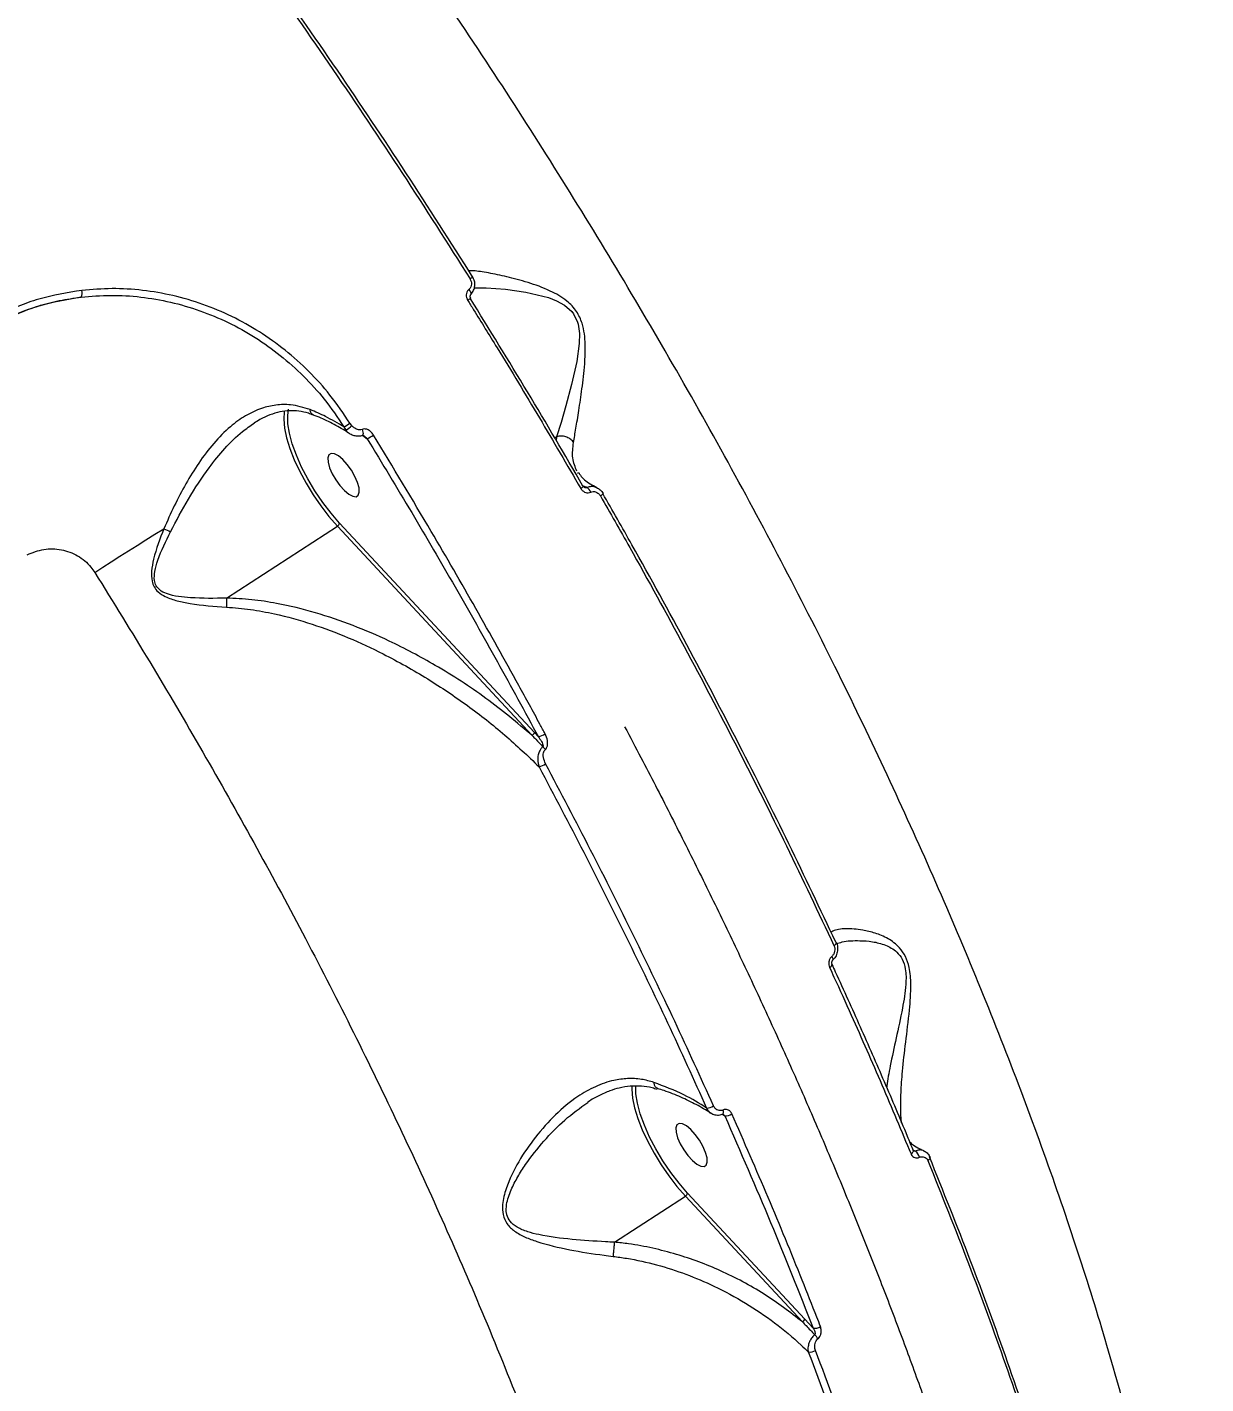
# Model space of a CAD drawing. Header units: millimetres. Extents: x -5517 to 6387, y -5295 to 6147.
# Drawn here: x 2998.9 to 3209.4, y 1488.5 to 1730.8 of the extents above; entities that cross this region are included whole.
import ezdxf

# ---------------------------------------------------------------- set-up
doc = ezdxf.new("R2010")
doc.units = ezdxf.units.MM
for name, color, linetype in [('DIKOM_ОБЪЕКТ', 7, 'Continuous'), ('DIKOM_РАЗМЕР_ЗОНА', 7, 'Continuous'), ('DIKOM_РАЗМЕР_ОБЪЕКТА', 7, 'Continuous')]:
    doc.layers.add(name, color=color, linetype=linetype)
doc.styles.add('style1', font='arial.ttf', dxfattribs={"width": 0.8})
doc.dimstyles.new('1-50', dxfattribs={"dimtxt": 300, "dimasz": 200, "dimexe": 100, "dimexo": 0, "dimgap": 100, "dimtad": 1, "dimtxsty": 'style1', "dimcen": 200, "dimclrd": 7, "dimclre": 7, "dimclrt": 7, "dimadec": 1, "dimazin": 2, "dimtfac": 1, "dimtmove": 0, "dimatfit": 2, "dimfxl": 0, "dimlwd": 25, "dimlwe": 18, "dimarcsym": 0})

# ---------------------------------------------------------------- blocks, each defined once
blk = doc.blocks.new('*D0')
at = {"layer": 'Defpoints', "color": 0, "transparency": 16777216}
for p in [(3079.07, 4135.26), (-4405.35, -2652.69), (-1397.56, -2652.69)]:
    blk.add_point(p, dxfattribs=at)
at = {"layer": 'DIKOM_РАЗМЕР_ОБЪЕКТА', "color": 7, "lineweight": 18, "transparency": 16777216}
for p, q in [((3079.07, 4135.26), (-4505.35, 4135.26)), ((-1397.56, -2652.69), (-4505.35, -2652.69))]:
    blk.add_line(p, q, dxfattribs=at)
at = {"layer": 'DIKOM_РАЗМЕР_ОБЪЕКТА', "color": 7, "lineweight": 25, "transparency": 16777216}
blk.add_line((-4405.35, 3935.26), (-4405.35, -2452.69), dxfattribs=at)
at = {"layer": 'DIKOM_РАЗМЕР_ОБЪЕКТА', "color": 7, "transparency": 16777216}
for points in [[(-4438.68, 3935.26), (-4372.02, 3935.26), (-4405.35, 4135.26)], [(-4438.68, -2452.69), (-4372.02, -2452.69), (-4405.35, -2652.69)]]:
    blk.add_solid(points, dxfattribs=at)
at = {"layer": 'DIKOM_РАЗМЕР_ОБЪЕКТА', "color": 7, "transparency": 16777216, "insert": (-4658.52, 741.29), "char_height": 300, "attachment_point": 5, "rotation": 90, "style": 'style1'}
blk.add_mtext('6800', dxfattribs=at)
blk = doc.blocks.new('*D2')
at = {"layer": 'Defpoints', "color": 0, "transparency": 16777216}
for p in [(4491.49, 3838.97), (-2445.56, 374.31), (4491.49, -4687.8)]:
    blk.add_point(p, dxfattribs=at)
at = {"layer": 'DIKOM_РАЗМЕР_ОБЪЕКТА', "color": 7, "lineweight": 18, "transparency": 16777216}
for p, q in [((4491.49, 3838.97), (4491.49, -4787.8)), ((-2445.56, 374.31), (-2445.56, -4787.8))]:
    blk.add_line(p, q, dxfattribs=at)
at = {"layer": 'DIKOM_РАЗМЕР_ОБЪЕКТА', "color": 7, "lineweight": 25, "transparency": 16777216}
blk.add_line((-2245.56, -4687.8), (4291.49, -4687.8), dxfattribs=at)
at = {"layer": 'DIKOM_РАЗМЕР_ОБЪЕКТА', "color": 7, "transparency": 16777216}
for points in [[(-2245.56, -4654.47), (-2245.56, -4721.14), (-2445.56, -4687.8)], [(4291.49, -4654.47), (4291.49, -4721.14), (4491.49, -4687.8)]]:
    blk.add_solid(points, dxfattribs=at)
at = {"layer": 'DIKOM_РАЗМЕР_ОБЪЕКТА', "color": 7, "transparency": 16777216, "insert": (1022.97, -4434.63), "char_height": 300, "attachment_point": 5, "style": 'style1'}
blk.add_mtext('6900', dxfattribs=at)
blk = doc.blocks.new('*D3')
at = {"layer": 'Defpoints', "color": 0, "transparency": 16777216}
for p in [(6386.85, 4728.17), (-4131.44, -152.69), (6386.85, -5195.35)]:
    blk.add_point(p, dxfattribs=at)
at = {"layer": 'DIKOM_РАЗМЕР_ЗОНА', "color": 7, "lineweight": 18, "transparency": 16777216}
for p, q in [((6386.85, 4728.17), (6386.85, -5295.35)), ((-4131.44, -152.69), (-4131.44, -5295.35))]:
    blk.add_line(p, q, dxfattribs=at)
at = {"layer": 'DIKOM_РАЗМЕР_ЗОНА', "color": 7, "lineweight": 25, "transparency": 16777216}
blk.add_line((-3931.44, -5195.35), (6186.85, -5195.35), dxfattribs=at)
at = {"layer": 'DIKOM_РАЗМЕР_ЗОНА', "color": 7, "transparency": 16777216}
for points in [[(-3931.44, -5162.02), (-3931.44, -5228.69), (-4131.44, -5195.35)], [(6186.85, -5162.02), (6186.85, -5228.69), (6386.85, -5195.35)]]:
    blk.add_solid(points, dxfattribs=at)
at = {"layer": 'DIKOM_РАЗМЕР_ЗОНА', "color": 7, "transparency": 16777216, "insert": (1127.71, -4942.18), "char_height": 300, "attachment_point": 5, "style": 'style1'}
blk.add_mtext('10500', dxfattribs=at)

msp = doc.modelspace()

# ---------------------------------------------------------------- linework, layer by layer
at = {"layer": 'DIKOM_ОБЪЕКТ', "color": 7, "linetype": 'Continuous', "lineweight": 15}
for p, q in [((3056.845, 1659.618), (3056.538, 1660.028)), ((3055.447, 1659.384), (3055.802, 1658.803)), ((3058.767, 1657.888), (3058.743, 1657.875)), ((3058.836, 1657.866), (3059.611, 1657.281)), ((3093.425, 1657.617), (3093.092, 1657.401)), ((3093.425, 1657.617), (3093.378, 1656.915)), ((3097.341, 1651.08), (3097.233, 1651.231)), ((3101.748, 1647.48), (3101.745, 1647.483)), ((3034.504, 1628.811), (3054.284, 1641.661)), ((3054.284, 1641.661), (3089.078, 1604.26)), ((3089.488, 1604.785), (3054.694, 1642.185)), ((3090.181, 1604.039), (3089.488, 1604.785)), ((3123.063, 1536.608), (3123.461, 1536.308)), ((3157.457, 1530.034), (3157.085, 1530.169)), ((3160.127, 1528.907), (3160.108, 1528.943)), ((3103.771, 1513.763), (3116.429, 1521.986)), ((3116.429, 1521.986), (3137.337, 1499.511)), ((3137.747, 1500.036), (3116.839, 1522.51)), ((3139.242, 1498.423), (3137.747, 1500.036))]:
    msp.add_line(p, q, dxfattribs=at)
at = {"layer": 'DIKOM_ОБЪЕКТ', "color": 7, "linetype": 'Continuous', "lineweight": 15, "flags": 128}
for points in [[(3077.972, 1685.849), (3078.112, 1685.94), (3078.235, 1686.023), (3078.337, 1686.094), (3078.415, 1686.15), (3078.465, 1686.189), (3078.486, 1686.211), (3078.477, 1686.214), (3078.439, 1686.198)], [(3077.76, 1683.929), (3077.88, 1683.773), (3077.983, 1683.616), (3078.062, 1683.465), (3078.116, 1683.327), (3078.142, 1683.206), (3078.139, 1683.108), (3078.107, 1683.037), (3078.09, 1683.019)], [(3078.733, 1684.217), (3080.871, 1684.226), (3084.298, 1683.973), (3087.967, 1683.463), (3092.018, 1682.478), (3093.447, 1681.92), (3094.873, 1681.123), (3096.138, 1679.984), (3096.46, 1679.554), (3097.153, 1678.111), (3097.257, 1677.748), (3097.506, 1676.045), (3097.484, 1674.304), (3097.04, 1671.041), (3096.118, 1666.934), (3095.107, 1663.162), (3094.236, 1660.159), (3093.434, 1657.623), (3093.434, 1657.621), (3093.434, 1657.621)], [(3054.694, 1642.185), (3053.158, 1643.959), (3051.675, 1645.897), (3050.283, 1647.954), (3049.014, 1650.08), (3047.9, 1652.222), (3046.966, 1654.33), (3046.236, 1656.352), (3045.728, 1658.24), (3045.453, 1659.948), (3045.419, 1661.434), (3045.589, 1662.531)], [(3044.787, 1662.151), (3044.776, 1662.082), (3044.704, 1660.737), (3044.856, 1659.172), (3045.227, 1657.419), (3045.811, 1655.517), (3046.595, 1653.507), (3047.561, 1651.432), (3048.688, 1649.338), (3049.953, 1647.269), (3051.327, 1645.272), (3052.781, 1643.389), (3054.284, 1641.661)], [(3058.711, 1658.942), (3058.804, 1658.676), (3058.862, 1658.42), (3058.879, 1658.195), (3058.854, 1658.019), (3058.789, 1657.905), (3058.767, 1657.888)], [(3057.042, 1646.99), (3057.618, 1646.923), (3058.015, 1647.17), (3058.2, 1647.71), (3058.158, 1648.5), (3057.893, 1649.474), (3057.426, 1650.555), (3056.794, 1651.656), (3056.05, 1652.685), (3055.253, 1653.561), (3054.468, 1654.213), (3053.758, 1654.587), (3053.182, 1654.653), (3052.785, 1654.406), (3052.6, 1653.866), (3052.642, 1653.077), (3052.907, 1652.102), (3053.374, 1651.021), (3054.006, 1649.921), (3054.75, 1648.891), (3055.547, 1648.015), (3056.332, 1647.364), (3057.042, 1646.99)], [(3097.751, 1648.394), (3097.895, 1648.491), (3098.019, 1648.582), (3098.118, 1648.661), (3098.188, 1648.728), (3098.227, 1648.779), (3098.233, 1648.812), (3098.232, 1648.815)], [(3098.232, 1648.815), (3098.206, 1648.826), (3098.147, 1648.821)], [(3101.27, 1647.057), (3101.409, 1647.15), (3101.529, 1647.238), (3101.626, 1647.316), (3101.697, 1647.383), (3101.739, 1647.436), (3101.751, 1647.472), (3101.748, 1647.48)], [(3010.972, 1633.385), (3012.433, 1634.335), (3013.924, 1635.297), (3015.44, 1636.268), (3016.979, 1637.247), (3018.538, 1638.23), (3020.112, 1639.216), (3021.699, 1640.203), (3023.295, 1641.188)], [(3142.958, 1566.738), (3143.095, 1566.835), (3143.209, 1566.933), (3143.298, 1567.029), (3143.356, 1567.117), (3143.384, 1567.197), (3143.378, 1567.264), (3143.375, 1567.273)], [(3143.375, 1567.273), (3143.341, 1567.317), (3143.272, 1567.353)], [(3142.184, 1562.818), (3142.326, 1562.919), (3142.443, 1563.021), (3142.532, 1563.12), (3142.589, 1563.212), (3142.611, 1563.293), (3142.599, 1563.361), (3142.598, 1563.362)], [(3142.575, 1564.795), (3142.649, 1564.673), (3142.709, 1564.558), (3142.752, 1564.451), (3142.778, 1564.357), (3142.787, 1564.277), (3142.777, 1564.213), (3142.749, 1564.167), (3142.743, 1564.161)], [(3106.854, 1541.703), (3106.849, 1541.063), (3107.001, 1539.497), (3107.372, 1537.744), (3107.956, 1535.842), (3108.74, 1533.832), (3109.705, 1531.757), (3110.833, 1529.663), (3112.098, 1527.595), (3113.472, 1525.597), (3114.926, 1523.714), (3116.429, 1521.986)], [(3116.839, 1522.51), (3115.303, 1524.284), (3113.82, 1526.223), (3112.428, 1528.28), (3111.159, 1530.405), (3110.044, 1532.547), (3109.111, 1534.655), (3108.381, 1536.677), (3107.873, 1538.565), (3107.598, 1540.273), (3107.56, 1541.689)], [(3123.131, 1537.367), (3123.178, 1537.151), (3123.193, 1536.956), (3123.175, 1536.794), (3123.125, 1536.675), (3123.046, 1536.606), (3123.043, 1536.605)], [(3119.187, 1527.315), (3119.763, 1527.249), (3120.16, 1527.495), (3120.345, 1528.035), (3120.303, 1528.825), (3120.038, 1529.8), (3119.571, 1530.881), (3118.939, 1531.981), (3118.195, 1533.011), (3117.398, 1533.887), (3116.613, 1534.538), (3115.903, 1534.912), (3115.327, 1534.979), (3114.93, 1534.732), (3114.745, 1534.192), (3114.787, 1533.402), (3115.052, 1532.428), (3115.519, 1531.346), (3116.151, 1530.246), (3116.895, 1529.217), (3117.692, 1528.34), (3118.477, 1527.689), (3119.187, 1527.315)], [(3156.73, 1529.515), (3156.87, 1529.618), (3156.985, 1529.724), (3157.071, 1529.83), (3157.123, 1529.932), (3157.14, 1530.025), (3157.122, 1530.107)], [(3159.733, 1528.322), (3159.869, 1528.421), (3159.981, 1528.525), (3160.066, 1528.628), (3160.12, 1528.727), (3160.141, 1528.82), (3160.129, 1528.902), (3160.127, 1528.907)]]:
    msp.add_lwpolyline(points, dxfattribs=at)
at = {"layer": 'DIKOM_ОБЪЕКТ', "color": 7, "linetype": 'Continuous', "lineweight": 15}
for centre, radius, start, end in [((3007.135, 1683.313), 1.59, 332.16905, 16.85104), ((3076.66, 1683.785), 1.978, 296.65675, 315.03316), ((3050.531, 1668.964), 10.767, 297.16427, 303.91011), ((3053.735, 1662.52), 4.254, 299.08476, 316.98565), ((3056.75, 1659.256), 1.051, 205.53867, 236.50906), ((3055.779, 1665.318), 8.904, 295.49209, 303.89425), ((3098.054, 1647.238), 1.551, 18.05769, 57.56356), ((3087.377, 1784.711), 157.179, 245.93976, 246.41554), ((3053.843, 1642.429), 0.886, 299.86783, 344.02966), ((3088.636, 1605.029), 0.886, 299.86833, 344.02916), ((3089.574, 1607.109), 3.13, 281.19013, 305.34418), ((3089.103, 1600.088), 2.874, 35.80337, 49.02993), ((3089.638, 1601.837), 3.215, 281.9702, 304.84759), ((3120.304, 1539.734), 2.008, 267.89293, 305.41656), ((3123.632, 1538.179), 1.879, 264.76561, 306.14495), ((3156.624, 1528.631), 1.632, 10.15959, 59.30959), ((3115.987, 1522.754), 0.886, 299.86851, 344.02938), ((3136.896, 1500.28), 0.886, 299.86815, 344.02936), ((3139.615, 1499.981), 1.603, 256.53616, 306.02343), ((3137.388, 1494.928), 3.139, 30.20199, 47.19074), ((3138.706, 1495.78), 1.651, 258.65065, 305.31472)]:
    msp.add_arc(centre, radius, start, end, dxfattribs=at)
for points, knots in [([(3207.508, 1377.251), (3207.823, 1381.043), (3208.455, 1388.63), (3208.478, 1400.99), (3207.821, 1414.146), (3206.385, 1428.162), (3204.176, 1442.987), (3201.239, 1458.303), (3197.601, 1474.042), (3193.305, 1490.134), (3188.281, 1506.841), (3182.516, 1524.129), (3176.012, 1541.953), (3168.911, 1559.923), (3161.253, 1577.977), (3153.085, 1596.048), (3144.279, 1614.426), (3134.837, 1633.061), (3124.779, 1651.892), (3114.32, 1670.517), (3103.506, 1688.876), (3092.387, 1706.919), (3080.791, 1724.93), (3068.737, 1742.842), (3056.26, 1760.592), (3043.621, 1777.805), (3030.87, 1794.434), (3018.052, 1810.448), (3004.972, 1826.093), (2991.667, 1841.297), (2978.177, 1856), (2965.737, 1868.897), (2954.374, 1880.179), (2947.539, 1886.617), (2944.118, 1889.839)], [0, 0, 0, 0, 0.0311784, 0.0623809, 0.0935594, 0.1256442, 0.1577551, 0.18984, 0.2210202, 0.2522243, 0.2834046, 0.3154897, 0.3476009, 0.3796861, 0.410889, 0.4421159, 0.4733188, 0.5054256, 0.5375585, 0.5696654, 0.6009196, 0.6321978, 0.6634522, 0.69561, 0.727794, 0.7599519, 0.7912842, 0.8226406, 0.8539728, 0.8862089, 0.9184711, 0.9507073, 0.9753305, 1, 1, 1, 1]), ([(3027.998, 1759.01), (3032.311, 1753.128), (3040.937, 1741.365), (3053.572, 1723.201), (3065.981, 1704.712), (3073.975, 1692.137), (3077.972, 1685.849)], [0, 0, 0, 0, 0.2485971, 0.4971934, 0.7485968, 1, 1, 1, 1]), ([(3078.439, 1686.198), (3074.496, 1692.403), (3066.611, 1704.811), (3054.283, 1723.195), (3041.634, 1741.393), (3032.932, 1753.265), (3028.581, 1759.2)], [0, 0, 0, 0, 0.2485971, 0.4971936, 0.7485973, 1, 1, 1, 1]), ([(3096.451, 1656.612), (3096.593, 1657.409), (3096.881, 1659.024), (3097.407, 1662.321), (3097.98, 1666.169), (3098.46, 1670.168), (3098.617, 1673.52), (3098.441, 1675.997), (3098.03, 1678.011), (3097.044, 1680.158), (3095.477, 1681.789), (3093.824, 1682.901), (3091.466, 1684.116), (3088.246, 1685.241), (3084.491, 1686.241), (3081.176, 1686.926), (3078.903, 1687.278), (3078.02, 1687.264), (3077.758, 1687.26)], [0, 0, 0, 0, 0.0783682, 0.1588448, 0.2443953, 0.3316704, 0.3958165, 0.4284015, 0.461906, 0.4999239, 0.5439574, 0.5757747, 0.6083426, 0.6946086, 0.7832985, 0.8713613, 0.961738, 1, 1, 1, 1]), ([(3077.972, 1685.849), (3078.049, 1685.697), (3078.203, 1685.393), (3078.241, 1684.878), (3078.125, 1684.394), (3077.927, 1684.087), (3077.786, 1683.954), (3077.76, 1683.929)], [0, 0, 0, 0, 0.2363585, 0.4725893, 0.7091562, 0.9458702, 1, 1, 1, 1]), ([(3078.048, 1682.995), (3078.092, 1683.036), (3078.33, 1683.259), (3078.667, 1683.772), (3078.87, 1684.58), (3078.817, 1685.438), (3078.565, 1685.945), (3078.439, 1686.198)], [0, 0, 0, 0, 0.054233, 0.2910973, 0.5276397, 0.7637378, 1, 1, 1, 1]), ([(3008.657, 1683.774), (3006.075, 1683.346), (3002.164, 1682.697), (2997.211, 1680.969), (2994.829, 1679.84), (2993.637, 1679.276)], [0, 0, 0, 0, 0.4927651, 0.7463799, 1, 1, 1, 1]), ([(3008.541, 1682.571), (3005.983, 1682.122), (3002.11, 1681.441), (2997.195, 1679.683), (2994.827, 1678.543), (2993.643, 1677.973)], [0, 0, 0, 0, 0.492786, 0.7463906, 1, 1, 1, 1]), ([(2993.814, 1678.154), (2996.115, 1679.182), (2999.599, 1680.738), (3004.62, 1682.005), (3007.234, 1682.383), (3008.541, 1682.571)], [0, 0, 0, 0, 0.4928063, 0.7464024, 1, 1, 1, 1]), ([(3008.541, 1682.571), (3010.299, 1682.716), (3013.82, 1683.007), (3019.181, 1682.67), (3024.513, 1681.77), (3029.75, 1680.236), (3034.821, 1678.121), (3039.65, 1675.447), (3044.164, 1672.229), (3048.301, 1668.522), (3052.164, 1664.279), (3054.324, 1661.058), (3055.447, 1659.384)], [0, 0, 0, 0, 0.0992788, 0.1988735, 0.2981532, 0.3974214, 0.4970066, 0.5962717, 0.6950871, 0.7942206, 0.8930334, 1, 1, 1, 1]), ([(3056.538, 1660.028), (3055.39, 1661.74), (3053.183, 1665.032), (3049.237, 1669.37), (3045.012, 1673.163), (3040.403, 1676.456), (3035.473, 1679.194), (3030.298, 1681.361), (3024.953, 1682.935), (3019.512, 1683.861), (3014.043, 1684.213), (3010.45, 1683.92), (3008.657, 1683.774)], [0, 0, 0, 0, 0.1070815, 0.2059728, 0.3051826, 0.4040766, 0.5033362, 0.6029177, 0.7021777, 0.8013468, 0.9008321, 1, 1, 1, 1]), ([(3077.76, 1683.929), (3077.734, 1683.905), (3077.594, 1683.772), (3077.396, 1683.468), (3077.28, 1682.985), (3077.318, 1682.472), (3077.471, 1682.169), (3077.547, 1682.017)], [0, 0, 0, 0, 0.0535448, 0.2898045, 0.5263797, 0.7631473, 1, 1, 1, 1]), ([(3077.547, 1682.017), (3077.9, 1681.452), (3079.662, 1678.627), (3083.975, 1671.635), (3090.407, 1661.001), (3095.302, 1652.598), (3097.751, 1648.394)], [0, 0, 0, 0, 0.0507682, 0.2538484, 0.6266958, 1, 1, 1, 1]), ([(3078.097, 1683.017), (3078.069, 1682.99), (3078.014, 1682.939), (3077.967, 1682.796), (3077.964, 1682.636), (3077.998, 1682.491), (3078.046, 1682.416), (3078.064, 1682.389)], [0, 0, 0, 0, 0.2583045, 0.4882626, 0.6854741, 0.8872144, 1, 1, 1, 1]), ([(3098.147, 1648.821), (3094.874, 1654.433), (3088.32, 1665.668), (3081.437, 1676.795), (3077.992, 1682.364)], [0, 0, 0, 0, 0.4994503, 1, 1, 1, 1]), ([(3049.417, 1662.475), (3048.255, 1662.832), (3046.215, 1663.46), (3043.296, 1663.356), (3040.583, 1662.736), (3037.85, 1661.444), (3034.969, 1659.369), (3032.161, 1656.527), (3029.529, 1653.043), (3027.206, 1649.252), (3025.134, 1645.305), (3023.908, 1642.559), (3023.295, 1641.188)], [0, 0, 0, 0, 0.1044885, 0.1833856, 0.262338, 0.3558377, 0.4494217, 0.5631938, 0.677079, 0.7845066, 0.8924058, 1, 1, 1, 1]), ([(3055.447, 1659.384), (3054.387, 1660.025), (3052.502, 1661.164), (3050.356, 1662.076), (3049.417, 1662.475)], [0, 0, 0, 0, 0.562397, 1, 1, 1, 1]), ([(3050.047, 1661.548), (3049.993, 1661.559), (3049.789, 1661.599), (3049.578, 1661.903), (3049.455, 1662.25), (3049.423, 1662.441), (3049.417, 1662.475)], [0, 0, 0, 0, 0.1601399, 0.6048783, 0.929465, 1, 1, 1, 1]), ([(3024.489, 1640.661), (3025.535, 1642.624), (3027.652, 1646.599), (3030.921, 1651.617), (3034.176, 1655.617), (3036.869, 1658.308), (3038.721, 1659.56), (3039.427, 1660.037)], [0, 0, 0, 0, 0.2579736, 0.5225944, 0.7025421, 0.8865437, 1, 1, 1, 1]), ([(3050.019, 1661.467), (3049.716, 1661.591), (3048.853, 1661.944), (3047.415, 1662.222), (3045.728, 1662.312), (3043.995, 1662.092), (3042.226, 1661.561), (3040.683, 1660.876), (3039.764, 1660.265), (3039.425, 1660.04)], [0, 0, 0, 0, 0.0824175, 0.2351822, 0.3916829, 0.5525449, 0.7222818, 0.8975779, 1, 1, 1, 1]), ([(3056.164, 1658.373), (3056.074, 1658.434), (3055.211, 1659.015), (3053.405, 1660.006), (3051.424, 1660.988), (3050.222, 1661.427), (3050.002, 1661.507)], [0, 0, 0, 0, 0.0498683, 0.4772037, 0.9044598, 1, 1, 1, 1]), ([(3055.802, 1658.803), (3055.968, 1658.591), (3056.16, 1658.347), (3056.422, 1658.23), (3056.458, 1658.214)], [0, 0, 0, 0, 0.8650482, 1, 1, 1, 1]), ([(3058.743, 1657.877), (3058.74, 1657.875), (3058.532, 1657.75), (3058.022, 1657.691), (3057.294, 1657.776), (3056.751, 1657.975), (3056.503, 1658.176), (3056.457, 1658.214)], [0, 0, 0, 0, 0.0043156, 0.3026067, 0.6061827, 0.9271401, 1, 1, 1, 1]), ([(3058.711, 1658.942), (3058.572, 1658.904), (3058.296, 1658.829), (3057.79, 1658.926), (3057.283, 1659.182), (3056.984, 1659.48), (3056.845, 1659.618)], [0, 0, 0, 0, 0.2097014, 0.4181624, 0.7298846, 1, 1, 1, 1]), ([(3060.744, 1657.927), (3060.705, 1657.987), (3060.522, 1658.273), (3060.132, 1658.672), (3059.591, 1658.96), (3059.11, 1659.052), (3058.844, 1658.979), (3058.711, 1658.942)], [0, 0, 0, 0, 0.0843609, 0.4026597, 0.6518328, 0.8255044, 1, 1, 1, 1]), ([(3059.147, 1657.695), (3059.116, 1657.723), (3059.031, 1657.801), (3058.897, 1657.855), (3058.788, 1657.88), (3058.745, 1657.875), (3058.747, 1657.876), (3058.748, 1657.876)], [0, 0, 0, 0, 0.1956398, 0.5233836, 0.7210464, 0.9030948, 1, 1, 1, 1]), ([(3059.153, 1657.702), (3059.279, 1657.599), (3059.441, 1657.466), (3059.579, 1657.315), (3059.611, 1657.281)], [0, 0, 0, 0, 0.7735631, 1, 1, 1, 1]), ([(3091.385, 1604.556), (3091.075, 1605.131), (3089.529, 1608.003), (3085.458, 1615.475), (3079.037, 1626.961), (3070.424, 1641.904), (3064.208, 1652.193), (3060.744, 1657.927)], [0, 0, 0, 0, 0.0321569, 0.160792, 0.4182839, 0.6757758, 1, 1, 1, 1]), ([(3093.434, 1657.621), (3093.432, 1657.621), (3093.429, 1657.619), (3093.427, 1657.618), (3093.425, 1657.617)], [0, 0, 0, 0, 0.4098032, 1, 1, 1, 1]), ([(3096.451, 1656.612), (3096.424, 1656.65), (3096.255, 1656.886), (3095.834, 1657.283), (3095.095, 1657.646), (3094.245, 1657.794), (3093.704, 1657.679), (3093.434, 1657.621)], [0, 0, 0, 0, 0.0428945, 0.2679881, 0.5120029, 0.7560002, 1, 1, 1, 1]), ([(3059.611, 1657.281), (3062.274, 1652.885), (3067.601, 1644.091), (3075.34, 1630.797), (3082.904, 1617.443), (3087.755, 1608.507), (3090.181, 1604.039)], [0, 0, 0, 0, 0.2493149, 0.4986293, 0.7493144, 1, 1, 1, 1]), ([(3097.071, 1651.458), (3096.754, 1652.227), (3096.111, 1653.78), (3096.337, 1655.661), (3096.451, 1656.612)], [0, 0, 0, 0, 0.494514, 1, 1, 1, 1]), ([(3097.436, 1651.171), (3097.513, 1651.027), (3097.743, 1650.592), (3098.393, 1649.945), (3099.343, 1649.205), (3100.209, 1648.787), (3100.637, 1648.58)], [0, 0, 0, 0, 0.1480056, 0.4455955, 0.7256589, 1, 1, 1, 1]), ([(3097.751, 1648.394), (3097.783, 1648.344), (3097.906, 1648.146), (3098.191, 1647.862), (3098.625, 1647.644), (3099.094, 1647.576), (3099.383, 1647.671), (3099.528, 1647.719)], [0, 0, 0, 0, 0.0825877, 0.3217456, 0.5513164, 0.7756041, 1, 1, 1, 1]), ([(3098.238, 1648.818), (3098.258, 1648.782), (3098.311, 1648.688), (3098.423, 1648.594), (3098.495, 1648.567), (3098.526, 1648.555)], [0, 0, 0, 0, 0.2535683, 0.6773369, 1, 1, 1, 1]), ([(3098.885, 1648.547), (3098.844, 1648.562), (3098.635, 1648.636), (3098.43, 1648.711), (3098.266, 1648.771)], [0, 0, 0, 0, 0.2007212, 1, 1, 1, 1]), ([(3098.885, 1648.547), (3098.84, 1648.533), (3098.788, 1648.517), (3098.673, 1648.514), (3098.594, 1648.52), (3098.532, 1648.55), (3098.525, 1648.554)], [0, 0, 0, 0, 0.3909675, 0.4508815, 0.9348329, 1, 1, 1, 1]), ([(3100.568, 1648.522), (3100.491, 1648.565), (3100.197, 1648.729), (3099.595, 1648.773), (3099.122, 1648.622), (3098.885, 1648.547)], [0, 0, 0, 0, 0.1506185, 0.5744017, 1, 1, 1, 1]), ([(3100.575, 1648.533), (3100.785, 1648.42), (3101.242, 1648.173), (3101.636, 1647.761), (3101.742, 1647.485), (3101.745, 1647.478)], [0, 0, 0, 0, 0.4514875, 0.9852973, 1, 1, 1, 1]), ([(3099.528, 1647.719), (3099.671, 1647.766), (3099.957, 1647.86), (3100.418, 1647.794), (3100.843, 1647.578), (3101.12, 1647.3), (3101.239, 1647.107), (3101.27, 1647.057)], [0, 0, 0, 0, 0.2256872, 0.4513879, 0.6801761, 0.9175842, 1, 1, 1, 1]), ([(3101.27, 1647.057), (3103.016, 1643.994), (3108.122, 1635.035), (3116.289, 1620.137), (3125.632, 1602.34), (3134.584, 1584.511), (3140.167, 1572.662), (3142.958, 1566.738)], [0, 0, 0, 0, 0.1144543, 0.3347646, 0.5550754, 0.7775378, 1, 1, 1, 1]), ([(3143.272, 1567.353), (3140.515, 1573.207), (3135, 1584.915), (3126.105, 1602.645), (3116.76, 1620.459), (3108.55, 1635.439), (3103.424, 1644.436), (3101.682, 1647.492)], [0, 0, 0, 0, 0.2203104, 0.4406209, 0.6630825, 0.8855451, 1, 1, 1, 1]), ([(3023.295, 1641.188), (3022.606, 1639.408), (3021.652, 1636.947), (3021.061, 1633.776), (3021.08, 1632.06), (3021.527, 1630.775), (3022.337, 1629.777), (3023.756, 1628.91), (3025.707, 1628.284), (3029.328, 1627.554), (3032.292, 1627.341), (3034.474, 1627.185)], [0, 0, 0, 0, 0.2311253, 0.3196834, 0.3914237, 0.4367156, 0.4822442, 0.545692, 0.6388389, 0.734215, 1, 1, 1, 1]), ([(3034.497, 1628.802), (3034.494, 1628.802), (3032.347, 1628.733), (3029.457, 1628.734), (3025.89, 1629.038), (3024.01, 1629.453), (3022.626, 1630.117), (3021.874, 1630.981), (3021.531, 1632.15), (3021.669, 1633.725), (3022.529, 1636.691), (3023.663, 1638.988), (3024.489, 1640.661)], [0, 0, 0, 0, 0.0003147, 0.2742163, 0.3691398, 0.46354, 0.5235467, 0.5648643, 0.606182, 0.6747258, 0.7630188, 1, 1, 1, 1]), ([(2998.892, 1636.549), (2999.871, 1636.936), (3001.808, 1637.702), (3004.992, 1637.603), (3007.945, 1636.532), (3009.926, 1634.911), (3010.745, 1633.716), (3010.972, 1633.385)], [0, 0, 0, 0, 0.2385224, 0.4713362, 0.6968034, 0.9159924, 1, 1, 1, 1]), ([(3010.972, 1633.385), (3014.264, 1628.065), (3020.852, 1617.418), (3030.301, 1601.318), (3039.405, 1585.174), (3048.228, 1568.8), (3056.737, 1552.23), (3064.894, 1535.502), (3072.565, 1518.889), (3079.931, 1501.962), (3086.919, 1484.783), (3093.455, 1467.423), (3099.386, 1450.244), (3104.663, 1433.314), (3109.252, 1416.703), (3113.047, 1400.794), (3116.058, 1385.625), (3118.309, 1371.217), (3119.842, 1357.318), (3120.619, 1343.998), (3120.619, 1331.322), (3119.843, 1319.579), (3118.314, 1308.785), (3116.072, 1298.936), (3113.079, 1289.864), (3109.313, 1281.634), (3104.765, 1274.301), (3099.894, 1268.42), (3094.842, 1263.842), (3091.111, 1261.004), (3088.787, 1259.769), (3088.281, 1259.5)], [0, 0, 0, 0, 0.0324341, 0.0649069, 0.0973796, 0.1298136, 0.1635776, 0.1973855, 0.2311934, 0.2649572, 0.3016685, 0.3384079, 0.375119, 0.4129025, 0.4507169, 0.4885003, 0.5250901, 0.561708, 0.5982978, 0.635955, 0.6736433, 0.7113004, 0.7478034, 0.7843345, 0.8208375, 0.8584041, 0.8960014, 0.9335681, 0.9627258, 0.9918836, 1, 1, 1, 1]), ([(3034.497, 1628.802), (3034.496, 1628.55), (3034.494, 1628.084), (3034.482, 1627.509), (3034.475, 1627.229), (3034.474, 1627.185)], [0, 0, 0, 0, 0.4994911, 0.9205554, 1, 1, 1, 1]), ([(3034.504, 1628.811), (3034.503, 1628.81), (3034.5, 1628.809), (3034.497, 1628.805), (3034.497, 1628.803), (3034.497, 1628.802)], [0, 0, 0, 0, 0.3912573, 0.7847568, 1, 1, 1, 1]), ([(3089.078, 1604.26), (3086.373, 1606.525), (3080.965, 1611.055), (3072.323, 1616.634), (3064.31, 1620.887), (3057.123, 1623.984), (3050.418, 1626.285), (3044.333, 1627.756), (3039.006, 1628.595), (3036.004, 1628.739), (3034.504, 1628.811)], [0, 0, 0, 0, 0.1801429, 0.3602677, 0.5134823, 0.6278149, 0.7423222, 0.8564281, 0.9282342, 1, 1, 1, 1]), ([(3034.474, 1627.185), (3035.919, 1627.071), (3038.81, 1626.843), (3043.944, 1625.865), (3049.811, 1624.247), (3056.276, 1621.802), (3063.209, 1618.568), (3070.356, 1614.542), (3077.587, 1609.664), (3084.266, 1604.442), (3088.293, 1600.607), (3090.305, 1598.691)], [0, 0, 0, 0, 0.0661309, 0.1323029, 0.2383364, 0.3447305, 0.4509764, 0.5939567, 0.7292241, 0.8647218, 1, 1, 1, 1]), ([(3091.434, 1601.77), (3091.471, 1601.807), (3091.592, 1601.925), (3091.756, 1602.232), (3091.858, 1602.742), (3091.813, 1603.575), (3091.555, 1604.167), (3091.385, 1604.556)], [0, 0, 0, 0, 0.0555019, 0.1783914, 0.3495159, 0.5728862, 1, 1, 1, 1]), ([(3105.583, 1605.826), (3106.558, 1603.987), (3109.303, 1598.814), (3113.671, 1590.305), (3118.688, 1580.319), (3123.545, 1570.375), (3128.235, 1560.499), (3132.754, 1550.697), (3137.107, 1540.965), (3141.294, 1531.298), (3145.317, 1521.693), (3149.178, 1512.148), (3152.877, 1502.661), (3156.416, 1493.228), (3159.794, 1483.846), (3163.012, 1474.518), (3166.06, 1465.267), (3168.927, 1456.132), (3171.6, 1447.145), (3174.076, 1438.317), (3176.359, 1429.643), (3178.45, 1421.12), (3180.348, 1412.743), (3182.056, 1404.51), (3183.573, 1396.42), (3184.899, 1388.471), (3186.036, 1380.659), (3186.981, 1372.984), (3187.734, 1365.459), (3188.292, 1358.115), (3188.65, 1350.98), (3188.808, 1344.068), (3188.767, 1337.376), (3188.527, 1330.902), (3188.089, 1324.642), (3187.452, 1318.596), (3186.615, 1312.76), (3185.58, 1307.135), (3184.344, 1301.718), (3182.907, 1296.509), (3181.271, 1291.516), (3179.441, 1286.753), (3177.421, 1282.244), (3175.223, 1277.991), (3172.824, 1274.032), (3171.09, 1271.402), (3170.103, 1270.165), (3170.035, 1270.08)], [0, 0, 0, 0, 0.0127319, 0.0358195, 0.0589588, 0.0820163, 0.1049597, 0.1278156, 0.15061, 0.1733689, 0.1961185, 0.2188821, 0.2416798, 0.2645376, 0.2874813, 0.310537, 0.3336861, 0.3568001, 0.3797853, 0.4026758, 0.4254976, 0.448277, 0.47104, 0.4938123, 0.5166117, 0.5394641, 0.5623954, 0.5854315, 0.6085847, 0.6317361, 0.6547777, 0.6777175, 0.700581, 0.7233939, 0.7461817, 0.7689699, 0.7917778, 0.8146273, 0.837543, 0.8605489, 0.883668, 0.9068045, 0.9298527, 0.9527721, 0.9755856, 0.9983163, 1, 1, 1, 1]), ([(3089.078, 1604.26), (3089.289, 1604.04), (3089.927, 1603.374), (3090.563, 1602.705), (3090.987, 1602.259)], [0, 0, 0, 0, 0.3320237, 1, 1, 1, 1]), ([(3090.987, 1602.259), (3090.928, 1602.205), (3090.737, 1602.03), (3090.438, 1601.617), (3090.163, 1600.961), (3090.023, 1600.055), (3090.107, 1599.269), (3090.265, 1598.807), (3090.305, 1598.691)], [0, 0, 0, 0, 0.0635436, 0.2059338, 0.3867573, 0.5938482, 0.8977459, 1, 1, 1, 1]), ([(3090.181, 1604.039), (3090.375, 1603.764), (3090.661, 1603.358), (3090.922, 1602.821), (3091.015, 1602.522), (3091.031, 1602.34), (3090.996, 1602.275), (3090.987, 1602.259)], [0, 0, 0, 0, 0.4939087, 0.7308009, 0.8854563, 0.9700616, 1, 1, 1, 1]), ([(3091.475, 1599.198), (3091.314, 1599.567), (3091.075, 1600.113), (3091.036, 1600.88), (3091.13, 1601.342), (3091.286, 1601.626), (3091.399, 1601.736), (3091.434, 1601.77)], [0, 0, 0, 0, 0.4385451, 0.6486718, 0.8192213, 0.9451705, 1, 1, 1, 1]), ([(3090.305, 1598.691), (3092.985, 1593.604), (3098.344, 1583.43), (3105.978, 1568.162), (3113.33, 1552.906), (3117.93, 1542.786), (3120.23, 1537.727)], [0, 0, 0, 0, 0.2491002, 0.4982003, 0.7491003, 1, 1, 1, 1]), ([(3121.468, 1538.097), (3119.18, 1543.132), (3114.603, 1553.201), (3107.255, 1568.454), (3099.59, 1583.792), (3094.18, 1594.062), (3091.475, 1599.198)], [0, 0, 0, 0, 0.2490994, 0.4981994, 0.7490996, 1, 1, 1, 1]), ([(3155.042, 1535.077), (3155.019, 1535.248), (3154.937, 1535.855), (3154.866, 1537.602), (3154.905, 1540.449), (3155.203, 1544.547), (3155.76, 1549.471), (3156.344, 1553.974), (3156.648, 1557.474), (3156.74, 1560.034), (3156.545, 1562.597), (3155.784, 1564.865), (3154.486, 1566.717), (3152.565, 1568.097), (3150.292, 1569.02), (3147.671, 1569.644), (3144.996, 1569.817), (3143.162, 1569.59), (3142.54, 1569.181), (3142.435, 1569.112)], [0, 0, 0, 0, 0.0188737, 0.0669203, 0.1416299, 0.2186185, 0.3142098, 0.4126458, 0.4499654, 0.4877291, 0.5376453, 0.5731957, 0.608637, 0.6652194, 0.7259161, 0.7879233, 0.8826413, 0.9802291, 1, 1, 1, 1]), ([(3142.958, 1566.738), (3143.016, 1566.577), (3143.131, 1566.254), (3143.107, 1565.712), (3142.937, 1565.216), (3142.722, 1564.928), (3142.59, 1564.808), (3142.575, 1564.795)], [0, 0, 0, 0, 0.2486822, 0.4975225, 0.7389376, 0.9703362, 1, 1, 1, 1]), ([(3143.363, 1567.267), (3143.389, 1567.221), (3143.554, 1566.92), (3143.659, 1566.254), (3143.549, 1565.353), (3143.216, 1564.607), (3142.852, 1564.305), (3142.72, 1564.196)], [0, 0, 0, 0, 0.0481933, 0.3101389, 0.5774368, 0.8468244, 1, 1, 1, 1]), ([(3143.434, 1567.07), (3143.751, 1567.184), (3144.875, 1567.59), (3147.133, 1567.668), (3149.805, 1567.502), (3151.738, 1567.023), (3153.214, 1566.336), (3154.267, 1565.578), (3155.224, 1564.37), (3155.856, 1562.331), (3155.852, 1560.001), (3155.574, 1557.664), (3154.985, 1554.411), (3154.05, 1550.155), (3153.06, 1545.583), (3152.514, 1542.632), (3152.374, 1541.494), (3152.363, 1541.4)], [0, 0, 0, 0, 0.0493104, 0.175262, 0.2540035, 0.3325332, 0.3672477, 0.4018392, 0.4432466, 0.4844141, 0.5443754, 0.5916458, 0.6390116, 0.7653609, 0.8917969, 0.9911183, 1, 1, 1, 1]), ([(3142.575, 1564.795), (3142.451, 1564.659), (3142.211, 1564.395), (3142.037, 1563.86), (3142.011, 1563.311), (3142.126, 1562.983), (3142.184, 1562.818)], [0, 0, 0, 0, 0.2592259, 0.5021693, 0.7511363, 1, 1, 1, 1]), ([(3142.746, 1564.16), (3142.73, 1564.147), (3142.688, 1564.111), (3142.614, 1563.999), (3142.556, 1563.842), (3142.533, 1563.666), (3142.548, 1563.492), (3142.584, 1563.404), (3142.602, 1563.36)], [0, 0, 0, 0, 0.0987593, 0.2637839, 0.4352008, 0.6073694, 0.8045781, 1, 1, 1, 1]), ([(3142.593, 1563.36), (3142.797, 1562.924), (3144.532, 1559.201), (3147.657, 1552.222), (3151.94, 1542.442), (3155.086, 1535.066), (3156.756, 1530.975), (3157.112, 1530.103)], [0, 0, 0, 0, 0.038979, 0.3324463, 0.6265413, 0.9203881, 1, 1, 1, 1]), ([(3142.184, 1562.818), (3142.446, 1562.25), (3143.752, 1559.409), (3146.922, 1552.41), (3151.576, 1541.849), (3155.011, 1533.628), (3156.73, 1529.515)], [0, 0, 0, 0, 0.0507696, 0.2538547, 0.6266996, 1, 1, 1, 1]), ([(3110.823, 1542.297), (3110.078, 1542.507), (3108.517, 1542.947), (3106.104, 1543.046), (3103.328, 1542.687), (3100.319, 1541.638), (3096.786, 1539.617), (3093.15, 1536.604), (3089.637, 1532.629), (3086.556, 1528.222), (3084.555, 1524.113), (3083.709, 1520.832), (3083.784, 1518.645), (3084.526, 1516.951), (3085.963, 1515.623), (3087.812, 1514.626), (3091.052, 1513.459), (3095.738, 1512.336), (3100.378, 1511.625), (3102.98, 1511.292), (3103.514, 1511.224)], [0, 0, 0, 0, 0.0399718, 0.0838359, 0.1277309, 0.1889322, 0.2502308, 0.335038, 0.4199805, 0.5024357, 0.5846119, 0.629742, 0.658082, 0.6869128, 0.7179991, 0.7532857, 0.7887205, 0.8822406, 0.9758693, 1, 1, 1, 1]), ([(3111.41, 1541.033), (3111.099, 1541.133), (3110.153, 1541.437), (3108.54, 1541.643), (3106.577, 1541.659), (3104.692, 1541.367), (3102.838, 1540.804), (3100.999, 1539.944), (3099.675, 1539.243), (3099.026, 1538.78), (3098.979, 1538.747)], [0, 0, 0, 0, 0.0735305, 0.2237058, 0.3798373, 0.539185, 0.6743216, 0.8320496, 0.9880447, 1, 1, 1, 1]), ([(3120.23, 1537.727), (3118.914, 1538.544), (3116.056, 1540.318), (3112.656, 1541.603), (3110.823, 1542.297)], [0, 0, 0, 0, 0.4604885, 1, 1, 1, 1]), ([(3111.474, 1541.255), (3111.41, 1541.265), (3111.207, 1541.3), (3110.979, 1541.631), (3110.857, 1542.022), (3110.827, 1542.26), (3110.823, 1542.297)], [0, 0, 0, 0, 0.1830591, 0.5793883, 0.9360409, 1, 1, 1, 1]), ([(3120.95, 1536.781), (3120.937, 1536.791), (3120.157, 1537.357), (3118.387, 1538.342), (3115.636, 1539.693), (3113.299, 1540.646), (3111.839, 1541.086), (3111.435, 1541.208)], [0, 0, 0, 0, 0.0051805, 0.3001428, 0.5942275, 0.8876968, 1, 1, 1, 1]), ([(3103.764, 1513.755), (3103.762, 1513.755), (3103.234, 1513.777), (3100.692, 1513.894), (3096.124, 1514.22), (3091.485, 1514.783), (3088.253, 1515.583), (3086.45, 1516.291), (3085.123, 1517.315), (3084.631, 1518.298), (3084.405, 1519.314), (3084.461, 1520.873), (3085.249, 1523.088), (3086.471, 1525.446), (3088.376, 1528.405), (3091.129, 1531.89), (3094.827, 1535.712), (3097.611, 1537.724), (3098.998, 1538.727)], [0, 0, 0, 0, 0.0001194, 0.0330346, 0.1592316, 0.288186, 0.3340683, 0.3807999, 0.4192506, 0.4475597, 0.4540365, 0.4889725, 0.5473047, 0.6023685, 0.6574979, 0.7704154, 0.8856123, 1, 1, 1, 1]), ([(3120.23, 1537.727), (3120.267, 1537.638), (3120.4, 1537.313), (3120.638, 1536.959), (3120.904, 1536.828), (3120.962, 1536.8)], [0, 0, 0, 0, 0.2265243, 0.833482, 1, 1, 1, 1]), ([(3123.04, 1536.613), (3123.015, 1536.599), (3122.746, 1536.445), (3122.153, 1536.378), (3121.442, 1536.472), (3121.093, 1536.716), (3120.966, 1536.805)], [0, 0, 0, 0, 0.0386316, 0.4168737, 0.7877393, 1, 1, 1, 1]), ([(3123.131, 1537.367), (3122.989, 1537.321), (3122.704, 1537.229), (3122.264, 1537.302), (3121.862, 1537.526), (3121.603, 1537.824), (3121.497, 1538.039), (3121.468, 1538.097)], [0, 0, 0, 0, 0.2168805, 0.4334666, 0.661938, 0.9080885, 1, 1, 1, 1]), ([(3123.202, 1536.577), (3123.196, 1536.583), (3123.152, 1536.627), (3123.124, 1536.624), (3123.067, 1536.609), (3123.042, 1536.603)], [0, 0, 0, 0, 0.0797487, 0.5878702, 1, 1, 1, 1]), ([(3124.74, 1536.662), (3124.713, 1536.718), (3124.612, 1536.925), (3124.364, 1537.213), (3123.977, 1537.431), (3123.549, 1537.503), (3123.271, 1537.412), (3123.131, 1537.367)], [0, 0, 0, 0, 0.0918815, 0.3355673, 0.5630892, 0.7814213, 1, 1, 1, 1]), ([(3123.202, 1536.578), (3123.209, 1536.574), (3123.287, 1536.526), (3123.372, 1536.428), (3123.441, 1536.334), (3123.461, 1536.308)], [0, 0, 0, 0, 0.0593248, 0.7389359, 1, 1, 1, 1]), ([(3140.558, 1498.685), (3140.343, 1499.236), (3139.271, 1501.993), (3136.241, 1509.641), (3131.286, 1521.717), (3126.924, 1531.677), (3124.74, 1536.662)], [0, 0, 0, 0, 0.0441409, 0.2207135, 0.6100125, 1, 1, 1, 1]), ([(3123.461, 1536.308), (3126.245, 1529.942), (3131.821, 1517.193), (3136.766, 1504.685), (3139.242, 1498.423)], [0, 0, 0, 0, 0.4992729, 1, 1, 1, 1]), ([(3156.459, 1531.699), (3156.663, 1531.508), (3157.136, 1531.064), (3158.001, 1530.518), (3158.77, 1530.215), (3159.032, 1530.111)], [0, 0, 0, 0, 0.3341495, 0.7728064, 1, 1, 1, 1]), ([(3156.73, 1529.515), (3156.742, 1529.487), (3156.816, 1529.319), (3157.014, 1529.056), (3157.378, 1528.839), (3157.804, 1528.774), (3158.088, 1528.871), (3158.23, 1528.919)], [0, 0, 0, 0, 0.0489241, 0.2871019, 0.5249311, 0.7625068, 1, 1, 1, 1]), ([(3157.128, 1530.103), (3157.136, 1530.083), (3157.16, 1530.026), (3157.181, 1530.016), (3157.187, 1530.014), (3157.19, 1530.014)], [0, 0, 0, 0, 0.228374, 0.6701337, 1, 1, 1, 1]), ([(3157.457, 1530.034), (3157.41, 1530.017), (3157.319, 1529.983), (3157.233, 1530.002), (3157.191, 1530.012)], [0, 0, 0, 0, 0.508304, 1, 1, 1, 1]), ([(3158.97, 1530.068), (3158.942, 1530.085), (3158.714, 1530.227), (3158.172, 1530.259), (3157.695, 1530.109), (3157.457, 1530.034)], [0, 0, 0, 0, 0.0636641, 0.5317535, 1, 1, 1, 1]), ([(3158.97, 1530.065), (3159.004, 1530.058), (3159.299, 1529.993), (3159.749, 1529.596), (3160.001, 1529.134), (3160.124, 1528.907)], [0, 0, 0, 0, 0.0631814, 0.540256, 1, 1, 1, 1]), ([(3158.23, 1528.919), (3158.372, 1528.967), (3158.658, 1529.065), (3159.085, 1528.999), (3159.45, 1528.781), (3159.648, 1528.518), (3159.721, 1528.35), (3159.733, 1528.322)], [0, 0, 0, 0, 0.2376856, 0.4754652, 0.7137276, 0.9520166, 1, 1, 1, 1]), ([(3159.733, 1528.322), (3162.192, 1522.188), (3167.11, 1509.918), (3173.708, 1491.818), (3179.768, 1473.951), (3183.239, 1462.35), (3184.974, 1456.549)], [0, 0, 0, 0, 0.248595, 0.49719, 0.7485952, 1, 1, 1, 1]), ([(3185.189, 1457.414), (3183.477, 1463.137), (3180.055, 1474.581), (3174.044, 1492.333), (3167.448, 1510.456), (3162.487, 1522.835), (3160.007, 1529.024)], [0, 0, 0, 0, 0.2485952, 0.49719, 0.7485947, 1, 1, 1, 1]), ([(3103.764, 1513.755), (3103.738, 1513.505), (3103.685, 1513.004), (3103.601, 1512.15), (3103.544, 1511.556), (3103.518, 1511.268), (3103.514, 1511.224)], [0, 0, 0, 0, 0.3157288, 0.6314576, 0.9437709, 1, 1, 1, 1]), ([(3103.771, 1513.763), (3103.769, 1513.762), (3103.767, 1513.76), (3103.765, 1513.758), (3103.764, 1513.756), (3103.764, 1513.755)], [0, 0, 0, 0, 0.4273014, 0.7817224, 1, 1, 1, 1]), ([(3137.337, 1499.511), (3135.114, 1501.232), (3131.755, 1503.833), (3126.713, 1506.728), (3121.575, 1509.265), (3116.172, 1511.286), (3110.617, 1512.724), (3106.91, 1513.415), (3104.614, 1513.67), (3103.771, 1513.763)], [0, 0, 0, 0, 0.2355381, 0.3560368, 0.4765278, 0.7016568, 0.817294, 0.9329162, 1, 1, 1, 1]), ([(3103.514, 1511.224), (3104.319, 1511.116), (3106.946, 1510.765), (3111.335, 1509.782), (3116.564, 1508.104), (3121.89, 1505.846), (3127.218, 1502.965), (3132.428, 1499.427), (3136.071, 1496.397), (3137.958, 1494.571), (3138.381, 1494.162)], [0, 0, 0, 0, 0.0601219, 0.1962365, 0.3328175, 0.4690626, 0.6303275, 0.7921146, 0.9534332, 1, 1, 1, 1]), ([(3137.337, 1499.511), (3137.55, 1499.291), (3138.281, 1498.536), (3139.007, 1497.772), (3139.521, 1497.231)], [0, 0, 0, 0, 0.2912907, 1, 1, 1, 1]), ([(3139.242, 1498.423), (3139.323, 1498.285), (3139.464, 1498.044), (3139.576, 1497.699), (3139.602, 1497.46), (3139.575, 1497.324), (3139.546, 1497.263), (3139.528, 1497.24), (3139.521, 1497.231)], [0, 0, 0, 0, 0.3694107, 0.6445617, 0.8371907, 0.9270424, 0.9712185, 1, 1, 1, 1]), ([(3140.1, 1496.507), (3140.126, 1496.53), (3140.258, 1496.646), (3140.472, 1496.933), (3140.664, 1497.427), (3140.734, 1498.055), (3140.621, 1498.461), (3140.558, 1498.685)], [0, 0, 0, 0, 0.0440837, 0.2245447, 0.4337658, 0.6874993, 1, 1, 1, 1]), ([(3139.521, 1497.231), (3139.486, 1497.201), (3139.28, 1497.023), (3138.922, 1496.61), (3138.534, 1495.911), (3138.307, 1495.099), (3138.306, 1494.505), (3138.37, 1494.211), (3138.381, 1494.162)], [0, 0, 0, 0, 0.039507, 0.2326473, 0.4437494, 0.6867446, 0.9479589, 1, 1, 1, 1]), ([(3139.66, 1494.433), (3139.598, 1494.657), (3139.49, 1495.05), (3139.565, 1495.652), (3139.751, 1496.116), (3139.956, 1496.381), (3140.08, 1496.489), (3140.1, 1496.507)], [0, 0, 0, 0, 0.3277251, 0.5738998, 0.7796378, 0.9627905, 1, 1, 1, 1]), ([(3138.381, 1494.162), (3140.647, 1488.129), (3145.181, 1476.064), (3151.18, 1458.327), (3156.626, 1440.864), (3159.677, 1429.569), (3161.202, 1423.922)], [0, 0, 0, 0, 0.2485974, 0.4971942, 0.7485973, 1, 1, 1, 1]), ([(3162.534, 1424.032), (3161.023, 1429.629), (3158.001, 1440.822), (3152.574, 1458.253), (3146.55, 1476.09), (3141.957, 1488.319), (3139.66, 1494.433)], [0, 0, 0, 0, 0.2485965, 0.497193, 0.7485969, 1, 1, 1, 1])]:
    msp.add_open_spline(points, degree=3, knots=knots, dxfattribs=at)

# ---------------------------------------------------------------- dimensions: what is measured, and where the dimension line sits
at = {"layer": 'DIKOM_РАЗМЕР_ЗОНА'}
dim = msp.add_linear_dim(base=(6386.855, -5195.352), p1=(-4131.439, -152.689), p2=(6386.855, 4728.173), text='10500', dimstyle='1-50', dxfattribs=at)
dim.commit()
dim.dimension.update_dxf_attribs({"geometry": '*D3', "text_midpoint": (1127.708, -5195.352), "dimtype": 160})
at = {"layer": 'DIKOM_РАЗМЕР_ОБЪЕКТА'}
dim = msp.add_linear_dim(base=(-4405.349, -2652.689), p1=(3079.071, 4135.263), p2=(-1397.558, -2652.689), angle=90, text='6800', dimstyle='1-50', dxfattribs=at)
dim.commit()
dim.dimension.update_dxf_attribs({"geometry": '*D0', "text_midpoint": (-4405.349, 741.287), "dimtype": 160})
dim = msp.add_linear_dim(base=(4491.49, -4687.804), p1=(-2445.558, 374.311), p2=(4491.49, 3838.967), text='6900', dimstyle='1-50', dxfattribs=at)
dim.commit()
dim.dimension.update_dxf_attribs({"geometry": '*D2', "text_midpoint": (1022.966, -4687.804), "dimtype": 160})

doc.saveas('drawing.dxf')
